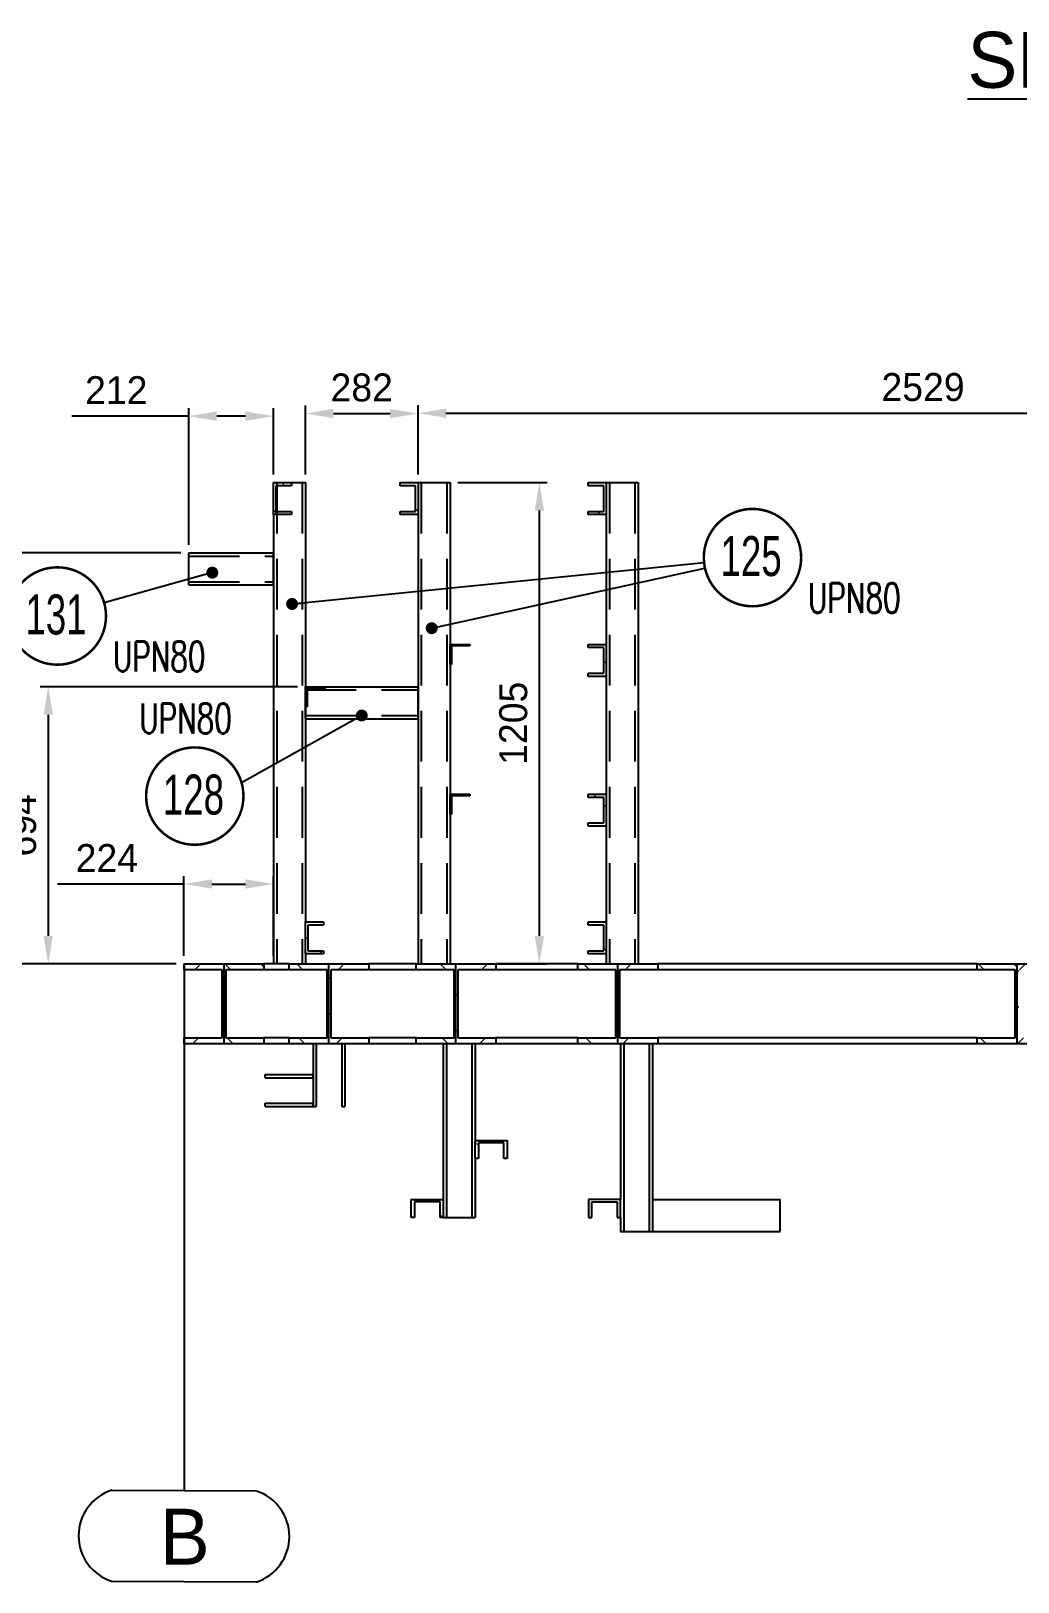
# Model space of a CAD drawing. Header units: millimetres. Extents: x 0 to 16187, y -20471 to 6290.
# Drawn here: x 10654.7 to 10778.3, y 4088.5 to 4282.6 of the extents above; entities that cross this region are included whole.
import ezdxf
from ezdxf.enums import TextEntityAlignment as Align

# ---------------------------------------------------------------- set-up
doc = ezdxf.new("R2010")
doc.units = ezdxf.units.MM
doc.header["$PDSIZE"] = -1
doc.linetypes.add('DASHED2', pattern=[9.525, 6.35, -3.175])
doc.styles.add('MtXpl_txt_shx', font='txt.shx', dxfattribs={"height": 0.2})
doc.styles.add('ROMAND-1', font='ic-romand.shx')
doc.styles.add('SLDTEXTSTYLE2', font='TXT', dxfattribs={"width": 0.686449})
doc.dimstyles.new('AM_ISO', dxfattribs={"dimtxt": 3.5, "dimasz": 3.5, "dimexe": 1, "dimexo": 1, "dimgap": 1.5, "dimtad": 1, "dimdsep": 46, "dimtxsty": 'Standard', "dimcen": 0, "dimclrd": 1, "dimclre": 1, "dimclrt": 1, "dimadec": 0, "dimazin": 2, "dimtp": 0.1, "dimtm": 0.1, "dimtfac": 0.71, "dimtdec": 3, "dimtmove": 0, "dimatfit": 3, "dimfxl": 1, "dimlwd": -1, "dimlwe": -1, "dimarcsym": 1})
doc.dimstyles.new('AM_ISO$7', dxfattribs={"dimtxt": 3.5, "dimasz": 3.5, "dimexe": 1, "dimexo": 1, "dimgap": 1.5, "dimtad": 1, "dimtoh": 1, "dimdsep": 46, "dimtxsty": 'Standard', "dimcen": 0, "dimclrd": 1, "dimclre": 1, "dimclrt": 1, "dimadec": 0, "dimazin": 2, "dimtp": 0.1, "dimtm": 0.1, "dimtfac": 0.71, "dimtdec": 3, "dimtmove": 0, "dimatfit": 3, "dimfxl": 1, "dimlwd": -1, "dimlwe": -1, "dimarcsym": 1})
pattern_1 = [(135, (12141.2712, 2833.7877), (-2.245064, -2.245064), [])]
pattern_2 = [(225, (12141.2712, 2833.7877), (2.245064, -2.245064), [])]

# ---------------------------------------------------------------- blocks, each defined once
blk = doc.blocks.new('A$7E9318A251333')
at = {"color": 1}
blk.add_line((13.2, 77.37), (13.2, 11.43), dxfattribs=at)
at = {"color": 1, "ltscale": 0.2}
blk.add_line((4.15, 11.48), (22.25, 11.39), dxfattribs=at)
at = {"color": 1, "linetype": 'Continuous', "lineweight": 25}
blk.add_line((4.14, 0.09), (22.29, 0.01), dxfattribs=at)
at = {"color": 1, "ltscale": 0.2}
for centre, radius, start, end in [((5.98, 5.79), 5.98, 107.869, 252.0246), ((20.4, 5.69), 5.99, 287.9651, 71.9697)]:
    blk.add_arc(centre, radius, start, end, dxfattribs=at)
at = {"color": 1, "linetype": 'Continuous', "lineweight": 25}
blk.add_text('B', height=7, rotation=359.9537, dxfattribs=at).set_placement((10.17, 2.17))
blk = doc.blocks.new('*D2722')
at = {"color": 1, "linetype": 'ByBlock'}
for p, q in [((10673.48, 4217.29), (10645.38, 4217.29)), ((10646.38, 4169.34), (10646.38, 4213.79)), ((10672.88, 4165.84), (10645.38, 4165.84))]:
    blk.add_line(p, q, dxfattribs=at)
at = {"color": 1}
for points in [[(10646.96, 4213.79), (10645.79, 4213.79), (10646.38, 4217.29)], [(10645.79, 4169.34), (10646.96, 4169.34), (10646.38, 4165.84)]]:
    blk.add_solid(points, dxfattribs=at)
at = {"layer": 'Defpoints', "color": 0}
for p in [(10646.38, 4217.29), (10674.48, 4217.29), (10673.88, 4165.84)]:
    blk.add_point(p, dxfattribs=at)
at = {"color": 1, "insert": (10643.13, 4191.56), "char_height": 3.5, "attachment_point": 5, "rotation": 90}
blk.add_mtext('1029', dxfattribs=at)
blk = doc.blocks.new('*D2723')
at = {"color": 1, "linetype": 'ByBlock'}
for p, q in [((10688.08, 4200.54), (10655.88, 4200.54)), ((10656.88, 4197.04), (10656.88, 4169.34)), ((10672.88, 4165.84), (10655.88, 4165.84))]:
    blk.add_line(p, q, dxfattribs=at)
at = {"color": 1}
for points in [[(10657.47, 4197.04), (10656.3, 4197.04), (10656.88, 4200.54)], [(10656.3, 4169.34), (10657.47, 4169.34), (10656.88, 4165.84)]]:
    blk.add_solid(points, dxfattribs=at)
at = {"layer": 'Defpoints', "color": 0}
for p in [(10689.08, 4200.54), (10656.88, 4165.84), (10673.88, 4165.84)]:
    blk.add_point(p, dxfattribs=at)
at = {"color": 1, "insert": (10653.63, 4183.19), "char_height": 3.5, "attachment_point": 5, "rotation": 90}
blk.add_mtext('694', dxfattribs=at)
blk = doc.blocks.new('*D2724')
at = {"color": 1, "linetype": 'ByBlock'}
for p, q in [((10673.88, 4166.84), (10673.88, 4176.84)), ((10685.08, 4166.84), (10685.08, 4176.84)), ((10673.88, 4175.84), (10658.05, 4175.84)), ((10677.38, 4175.84), (10681.58, 4175.84))]:
    blk.add_line(p, q, dxfattribs=at)
at = {"color": 1}
for points in [[(10677.38, 4176.43), (10677.38, 4175.26), (10673.88, 4175.84)], [(10681.58, 4175.26), (10681.58, 4176.43), (10685.08, 4175.84)]]:
    blk.add_solid(points, dxfattribs=at)
at = {"layer": 'Defpoints', "color": 0}
for p in [(10685.08, 4175.84), (10673.88, 4165.84), (10685.08, 4165.84)]:
    blk.add_point(p, dxfattribs=at)
at = {"color": 1, "insert": (10664.22, 4179.09), "char_height": 3.5, "attachment_point": 5}
blk.add_mtext('224', dxfattribs=at)
blk = doc.blocks.new('*D2725')
at = {"color": 1, "linetype": 'ByBlock'}
for p, q in [((10689.08, 4227.09), (10689.08, 4235.73)), ((10692.58, 4234.73), (10699.68, 4234.73)), ((10703.18, 4227.09), (10703.18, 4235.73))]:
    blk.add_line(p, q, dxfattribs=at)
at = {"color": 1}
for points in [[(10692.58, 4235.32), (10692.58, 4234.15), (10689.08, 4234.73)], [(10699.68, 4234.15), (10699.68, 4235.32), (10703.18, 4234.73)]]:
    blk.add_solid(points, dxfattribs=at)
at = {"layer": 'Defpoints', "color": 0}
for p in [(10703.18, 4234.73), (10689.08, 4226.09), (10703.18, 4226.09)]:
    blk.add_point(p, dxfattribs=at)
at = {"color": 1, "insert": (10696.13, 4237.98), "char_height": 3.5, "attachment_point": 5}
blk.add_mtext('282', dxfattribs=at)
blk = doc.blocks.new('*D2726')
at = {"color": 1, "linetype": 'ByBlock'}
for p, q in [((10703.18, 4227.09), (10703.18, 4235.78)), ((10706.68, 4234.78), (10826.13, 4234.78)), ((10829.63, 4227.09), (10829.63, 4235.78))]:
    blk.add_line(p, q, dxfattribs=at)
at = {"color": 1}
for points in [[(10706.68, 4235.36), (10706.68, 4234.19), (10703.18, 4234.78)], [(10826.13, 4234.19), (10826.13, 4235.36), (10829.63, 4234.78)]]:
    blk.add_solid(points, dxfattribs=at)
at = {"layer": 'Defpoints', "color": 0}
for p in [(10829.63, 4234.78), (10703.18, 4226.09), (10829.63, 4226.09)]:
    blk.add_point(p, dxfattribs=at)
at = {"color": 1, "insert": (10766.41, 4238.03), "char_height": 3.5, "attachment_point": 5}
blk.add_mtext('2529', dxfattribs=at)
blk = doc.blocks.new('*D2727')
at = {"color": 1, "linetype": 'ByBlock'}
for p, q in [((10674.48, 4218.29), (10674.48, 4235.41)), ((10685.08, 4227.09), (10685.08, 4235.41)), ((10674.48, 4234.41), (10659.82, 4234.41)), ((10681.58, 4234.41), (10677.98, 4234.41))]:
    blk.add_line(p, q, dxfattribs=at)
at = {"color": 1}
for points in [[(10677.98, 4234.99), (10677.98, 4233.82), (10674.48, 4234.41)], [(10681.58, 4233.82), (10681.58, 4234.99), (10685.08, 4234.41)]]:
    blk.add_solid(points, dxfattribs=at)
at = {"layer": 'Defpoints', "color": 0}
for p in [(10674.48, 4234.41), (10685.08, 4226.09), (10674.48, 4217.29)]:
    blk.add_point(p, dxfattribs=at)
at = {"color": 1, "insert": (10665.4, 4237.66), "char_height": 3.5, "attachment_point": 5}
blk.add_mtext('212', dxfattribs=at)
blk = doc.blocks.new('*D3678')
at = {"color": 1, "linetype": 'ByBlock'}
for p, q in [((10708.18, 4226.09), (10719.37, 4226.09)), ((10718.37, 4169.34), (10718.37, 4222.59)), ((10708.18, 4165.84), (10719.37, 4165.84))]:
    blk.add_line(p, q, dxfattribs=at)
at = {"color": 1}
for points in [[(10718.96, 4222.59), (10717.79, 4222.59), (10718.37, 4226.09)], [(10717.79, 4169.34), (10718.96, 4169.34), (10718.37, 4165.84)]]:
    blk.add_solid(points, dxfattribs=at)
at = {"layer": 'Defpoints', "color": 0}
for p in [(10707.18, 4226.09), (10718.37, 4226.09), (10707.18, 4165.84)]:
    blk.add_point(p, dxfattribs=at)
at = {"color": 1, "insert": (10715.12, 4195.96), "char_height": 3.5, "attachment_point": 5, "rotation": 90}
blk.add_mtext('1205', dxfattribs=at)

msp = doc.modelspace()

# ---------------------------------------------------------------- hatches: boundary and pattern name
at = {"linetype": 'Continuous', "lineweight": 18}
h = msp.add_hatch(dxfattribs=at)
h.set_pattern_fill('ANSI31', angle=90, style=0)
h.set_pattern_definition(pattern_1)
h.paths.add_polyline_path([(10685.08436, 4226.08878), (10685.08436, 4222.08878), (10687.33436, 4222.08878), (10687.33436, 4222.48878), (10685.38436, 4222.48878), (10685.38436, 4225.68878), (10687.33436, 4225.68878), (10687.33436, 4226.08878)], flags=0)
h = msp.add_hatch(dxfattribs=at)
h.set_pattern_fill('ANSI31', angle=90, style=0)
h.set_pattern_definition(pattern_1)
h.paths.add_polyline_path([(10703.18436, 4222.08878), (10703.18436, 4226.08878), (10700.93436, 4226.08878), (10700.93436, 4225.68878), (10702.88436, 4225.68878), (10702.88436, 4222.48878), (10700.93436, 4222.48878), (10700.93436, 4222.08878)], flags=0)
h = msp.add_hatch(dxfattribs=at)
h.set_pattern_fill('ANSI31', angle=90, style=0)
h.set_pattern_definition(pattern_1)
h.paths.add_polyline_path([(10726.73436, 4222.08878), (10726.73436, 4226.08878), (10724.48436, 4226.08878), (10724.48436, 4225.68878), (10726.43436, 4225.68878), (10726.43436, 4222.48878), (10724.48436, 4222.48878), (10724.48436, 4222.08878)], flags=0)
h = msp.add_hatch(dxfattribs=at)
h.set_pattern_fill('ANSI31', angle=90, style=0)
h.set_pattern_definition(pattern_1)
h.paths.add_polyline_path([(10709.68436, 4205.83878), (10707.18436, 4205.83878), (10707.18436, 4203.33878), (10707.38436, 4203.33878), (10707.38436, 4205.63878), (10709.68436, 4205.63878)], flags=0)
h = msp.add_hatch(dxfattribs=at)
h.set_pattern_fill('ANSI31', angle=90, style=0)
h.set_pattern_definition(pattern_1)
h.paths.add_polyline_path([(10726.73436, 4201.83878), (10726.73436, 4205.83878), (10724.48436, 4205.83878), (10724.48436, 4205.43878), (10726.43436, 4205.43878), (10726.43436, 4202.23878), (10724.48436, 4202.23878), (10724.48436, 4201.83878)], flags=0)
h = msp.add_hatch(dxfattribs=at)
h.set_pattern_fill('ANSI31', angle=90, style=0)
h.set_pattern_definition(pattern_1)
h.paths.add_polyline_path([(10691.58436, 4200.53878), (10689.08436, 4200.53878), (10689.08436, 4198.03878), (10689.28436, 4198.03878), (10689.28436, 4200.33878), (10691.58436, 4200.33878)], flags=0)
h = msp.add_hatch(dxfattribs=at)
h.set_pattern_fill('ANSI31', angle=90, style=0)
h.set_pattern_definition(pattern_1)
h.paths.add_polyline_path([(10709.68436, 4187.08878), (10707.18436, 4187.08878), (10707.18436, 4184.58878), (10707.38436, 4184.58878), (10707.38436, 4186.88878), (10709.68436, 4186.88878)], flags=0)
h = msp.add_hatch(dxfattribs=at)
h.set_pattern_fill('ANSI31', angle=90, style=0)
h.set_pattern_definition(pattern_1)
h.paths.add_polyline_path([(10726.73436, 4183.08878), (10726.73436, 4187.08878), (10724.48436, 4187.08878), (10724.48436, 4186.68878), (10726.43436, 4186.68878), (10726.43436, 4183.48878), (10724.48436, 4183.48878), (10724.48436, 4183.08878)], flags=0)
h = msp.add_hatch(dxfattribs=at)
h.set_pattern_fill('ANSI31', angle=90, style=0)
h.set_pattern_definition(pattern_1)
h.paths.add_polyline_path([(10689.08436, 4171.08878), (10689.08436, 4167.08878), (10691.33436, 4167.08878), (10691.33436, 4167.48878), (10689.38436, 4167.48878), (10689.38436, 4170.68878), (10691.33436, 4170.68878), (10691.33436, 4171.08878)], flags=0)
h = msp.add_hatch(dxfattribs=at)
h.set_pattern_fill('ANSI31', angle=90, style=0)
h.set_pattern_definition(pattern_1)
h.paths.add_polyline_path([(10726.73436, 4167.08878), (10726.73436, 4171.08878), (10724.48436, 4171.08878), (10724.48436, 4170.68878), (10726.43436, 4170.68878), (10726.43436, 4167.48878), (10724.48436, 4167.48878), (10724.48436, 4167.08878)], flags=0)
h = msp.add_hatch(dxfattribs=at)
h.set_pattern_fill('ANSI31', angle=180, style=0)
h.set_pattern_definition(pattern_2)
h.paths.add_polyline_path([(10673.88436, 4155.83878), (10678.88436, 4155.83878), (10678.88436, 4165.83878), (10673.88436, 4165.83878), (10673.88436, 4165.08878), (10678.65936, 4165.08878), (10678.65936, 4156.58878), (10673.88436, 4156.58878)], flags=0)
h = msp.add_hatch(dxfattribs=at)
h.set_pattern_fill('ANSI31', angle=90, style=0)
h.set_pattern_definition(pattern_1)
h.paths.add_polyline_path([(10679.10936, 4156.58878), (10679.10936, 4165.08878), (10683.88436, 4165.08878), (10683.88436, 4165.83878), (10678.88436, 4165.83878), (10678.88436, 4155.83878), (10683.88436, 4155.83878), (10683.88436, 4156.58878)], flags=0)
h = msp.add_hatch(dxfattribs=at)
h.set_pattern_fill('ANSI31', angle=90, style=0)
h.set_pattern_definition(pattern_1)
h.paths.add_polyline_path([(10692.03436, 4155.83878), (10692.03436, 4165.83878), (10687.03436, 4165.83878), (10687.03436, 4165.08878), (10691.80936, 4165.08878), (10691.80936, 4156.58878), (10687.03436, 4156.58878), (10687.03436, 4155.83878)], flags=0)
h = msp.add_hatch(dxfattribs=at)
h.set_pattern_fill('ANSI31', angle=180, style=0)
h.set_pattern_definition(pattern_2)
h.paths.add_polyline_path([(10692.03436, 4155.83878), (10697.03436, 4155.83878), (10697.03436, 4156.58878), (10692.25936, 4156.58878), (10692.25936, 4165.08878), (10697.03436, 4165.08878), (10697.03436, 4165.83878), (10692.03436, 4165.83878)], flags=0)
h = msp.add_hatch(dxfattribs=at)
h.set_pattern_fill('ANSI31', angle=90, style=0)
h.set_pattern_definition(pattern_1)
h.paths.add_polyline_path([(10707.93436, 4155.83878), (10707.93436, 4165.83878), (10702.93436, 4165.83878), (10702.93436, 4165.08878), (10707.70936, 4165.08878), (10707.70936, 4156.58878), (10702.93436, 4156.58878), (10702.93436, 4155.83878)], flags=0)
h = msp.add_hatch(dxfattribs=at)
h.set_pattern_fill('ANSI31', angle=180, style=0)
h.set_pattern_definition(pattern_2)
h.paths.add_polyline_path([(10707.93436, 4155.83878), (10712.93436, 4155.83878), (10712.93436, 4156.58878), (10708.15936, 4156.58878), (10708.15936, 4165.08878), (10712.93436, 4165.08878), (10712.93436, 4165.83878), (10707.93436, 4165.83878)], flags=0)
h = msp.add_hatch(dxfattribs=at)
h.set_pattern_fill('ANSI31', angle=90, style=0)
h.set_pattern_definition(pattern_1)
h.paths.add_polyline_path([(10728.18436, 4155.83878), (10728.18436, 4165.83878), (10723.18436, 4165.83878), (10723.18436, 4165.08878), (10727.95936, 4165.08878), (10727.95936, 4156.58878), (10723.18436, 4156.58878), (10723.18436, 4155.83878)], flags=0)
h = msp.add_hatch(dxfattribs=at)
h.set_pattern_fill('ANSI31', angle=180, style=0)
h.set_pattern_definition(pattern_2)
h.paths.add_polyline_path([(10728.18436, 4155.83878), (10733.18436, 4155.83878), (10733.18436, 4156.58878), (10728.40936, 4156.58878), (10728.40936, 4165.08878), (10733.18436, 4165.08878), (10733.18436, 4165.83878), (10728.18436, 4165.83878)], flags=0)
h = msp.add_hatch(dxfattribs=at)
h.set_pattern_fill('ANSI31', angle=90, style=0)
h.set_pattern_definition(pattern_1)
h.paths.add_polyline_path([(10778.18436, 4155.83878), (10778.18436, 4165.83878), (10773.18436, 4165.83878), (10773.18436, 4165.08878), (10777.95936, 4165.08878), (10777.95936, 4156.58878), (10773.18436, 4156.58878), (10773.18436, 4155.83878)], flags=0)
h = msp.add_hatch(dxfattribs=at)
h.set_pattern_fill('ANSI31', angle=180, style=0)
h.set_pattern_definition(pattern_2)
h.paths.add_polyline_path([(10778.18436, 4155.83878), (10783.18436, 4155.83878), (10783.18436, 4156.58878), (10778.40936, 4156.58878), (10778.40936, 4165.08878), (10783.18436, 4165.08878), (10783.18436, 4165.83878), (10778.18436, 4165.83878)], flags=0)
h = msp.add_hatch(dxfattribs=at)
h.set_pattern_fill('ANSI31', angle=90, style=0)
h.set_pattern_definition(pattern_1)
h.paths.add_polyline_path([(10714.33436, 4143.73878), (10710.33436, 4143.73878), (10710.33436, 4141.48878), (10710.73436, 4141.48878), (10710.73436, 4143.43878), (10713.93436, 4143.43878), (10713.93436, 4141.48878), (10714.33436, 4141.48878)], flags=0)
h = msp.add_hatch(dxfattribs=at)
h.set_pattern_fill('ANSI31', angle=90, style=0)
h.set_pattern_definition(pattern_1)
h.paths.add_polyline_path([(10706.33436, 4136.33878), (10702.33436, 4136.33878), (10702.33436, 4134.08878), (10702.73436, 4134.08878), (10702.73436, 4136.03878), (10705.93436, 4136.03878), (10705.93436, 4134.08878), (10706.33436, 4134.08878)], flags=0)

# ---------------------------------------------------------------- linework, layer by layer
at = {"color": 7, "linetype": 'Continuous', "lineweight": 25}
for p, q in [((10685.08436, 4226.08878), (10687.33436, 4226.08878)), ((10685.08436, 4222.08878), (10685.08436, 4226.08878)), ((10685.38436, 4225.68878), (10685.38436, 4222.48878)), ((10687.33436, 4225.68878), (10685.38436, 4225.68878)), ((10687.33436, 4226.08878), (10687.33436, 4225.68878)), ((10687.33436, 4226.08878), (10689.08436, 4226.08878)), ((10689.08436, 4226.08878), (10689.08436, 4200.53878)), ((10700.93436, 4225.68878), (10700.93436, 4226.08878)), ((10700.93436, 4226.08878), (10703.18436, 4226.08878)), ((10702.88436, 4225.68878), (10700.93436, 4225.68878)), ((10702.88436, 4222.48878), (10702.88436, 4225.68878)), ((10703.18436, 4226.08878), (10703.18436, 4222.08878)), ((10703.18436, 4226.08878), (10707.18436, 4226.08878)), ((10707.18436, 4226.08878), (10707.18436, 4205.83878)), ((10724.48436, 4226.08878), (10726.73436, 4226.08878)), ((10724.48436, 4225.68878), (10724.48436, 4226.08878)), ((10726.43436, 4225.68878), (10724.48436, 4225.68878)), ((10726.43436, 4222.48878), (10726.43436, 4225.68878)), ((10726.73436, 4226.08878), (10726.73436, 4222.08878)), ((10726.73436, 4226.08878), (10730.73436, 4226.08878)), ((10730.73436, 4226.08878), (10730.73436, 4165.83878)), ((10687.33436, 4222.08878), (10685.08436, 4222.08878)), ((10685.08436, 4222.08878), (10685.08436, 4165.83878)), ((10685.38436, 4222.48878), (10687.33436, 4222.48878)), ((10687.33436, 4222.48878), (10687.33436, 4222.08878)), ((10700.93436, 4222.48878), (10702.88436, 4222.48878)), ((10700.93436, 4222.08878), (10700.93436, 4222.48878)), ((10703.18436, 4222.08878), (10700.93436, 4222.08878)), ((10703.18436, 4222.08878), (10703.18436, 4165.83878)), ((10724.48436, 4222.48878), (10726.43436, 4222.48878)), ((10724.48436, 4222.08878), (10724.48436, 4222.48878)), ((10726.73436, 4222.08878), (10724.48436, 4222.08878)), ((10726.73436, 4222.08878), (10726.73436, 4205.83878)), ((10674.48436, 4217.28878), (10685.08436, 4217.28878)), ((10674.48436, 4213.28878), (10674.48436, 4217.28878)), ((10685.08436, 4213.28878), (10685.08436, 4217.28878)), ((10674.48436, 4213.28878), (10685.08436, 4213.28878)), ((10707.18436, 4203.33878), (10707.18436, 4205.83878)), ((10707.18436, 4205.83878), (10709.68436, 4205.83878)), ((10707.38436, 4205.63878), (10707.38436, 4203.33878)), ((10709.68436, 4205.63878), (10707.38436, 4205.63878)), ((10709.68436, 4205.83878), (10709.68436, 4205.63878)), ((10724.48436, 4205.43878), (10724.48436, 4205.83878)), ((10724.48436, 4205.83878), (10726.73436, 4205.83878)), ((10726.43436, 4205.43878), (10724.48436, 4205.43878)), ((10726.43436, 4202.23878), (10726.43436, 4205.43878)), ((10726.73436, 4205.83878), (10726.73436, 4201.83878)), ((10707.38436, 4203.33878), (10707.18436, 4203.33878)), ((10707.18436, 4203.33878), (10707.18436, 4187.08878)), ((10724.48436, 4201.83878), (10724.48436, 4202.23878)), ((10724.48436, 4202.23878), (10726.43436, 4202.23878)), ((10726.73436, 4201.83878), (10724.48436, 4201.83878)), ((10726.73436, 4201.83878), (10726.73436, 4187.08878)), ((10689.08436, 4200.53878), (10691.58436, 4200.53878)), ((10689.08436, 4198.03878), (10689.08436, 4200.53878)), ((10689.28436, 4200.33878), (10689.28436, 4198.03878)), ((10691.58436, 4200.33878), (10689.28436, 4200.33878)), ((10691.58436, 4200.53878), (10691.58436, 4200.33878)), ((10691.58436, 4200.53878), (10703.18436, 4200.53878)), ((10703.18436, 4196.53878), (10703.18436, 4200.53878)), ((10689.28436, 4198.03878), (10689.08436, 4198.03878)), ((10689.08436, 4196.53878), (10689.08436, 4198.03878)), ((10689.08436, 4198.03878), (10689.08436, 4171.08878)), ((10689.08436, 4196.53878), (10703.18436, 4196.53878)), ((10707.18436, 4187.08878), (10709.68436, 4187.08878)), ((10707.18436, 4184.58878), (10707.18436, 4187.08878)), ((10709.68436, 4186.88878), (10707.38436, 4186.88878)), ((10707.38436, 4186.88878), (10707.38436, 4184.58878)), ((10709.68436, 4187.08878), (10709.68436, 4186.88878)), ((10724.48436, 4186.68878), (10724.48436, 4187.08878)), ((10724.48436, 4187.08878), (10726.73436, 4187.08878)), ((10726.43436, 4186.68878), (10724.48436, 4186.68878)), ((10726.43436, 4183.48878), (10726.43436, 4186.68878)), ((10726.73436, 4187.08878), (10726.73436, 4183.08878)), ((10707.38436, 4184.58878), (10707.18436, 4184.58878)), ((10707.18436, 4184.58878), (10707.18436, 4165.83878)), ((10724.48436, 4183.08878), (10724.48436, 4183.48878)), ((10724.48436, 4183.48878), (10726.43436, 4183.48878)), ((10726.73436, 4183.08878), (10724.48436, 4183.08878)), ((10726.73436, 4183.08878), (10726.73436, 4171.08878)), ((10689.08436, 4171.08878), (10691.33436, 4171.08878)), ((10689.08436, 4167.08878), (10689.08436, 4171.08878)), ((10691.33436, 4170.68878), (10689.38436, 4170.68878)), ((10689.38436, 4170.68878), (10689.38436, 4167.48878)), ((10691.33436, 4171.08878), (10691.33436, 4170.68878)), ((10724.48436, 4170.68878), (10724.48436, 4171.08878)), ((10724.48436, 4171.08878), (10726.73436, 4171.08878)), ((10726.43436, 4170.68878), (10724.48436, 4170.68878)), ((10726.43436, 4167.48878), (10726.43436, 4170.68878)), ((10726.73436, 4171.08878), (10726.73436, 4167.08878)), ((10691.33436, 4167.08878), (10689.08436, 4167.08878)), ((10689.08436, 4167.08878), (10689.08436, 4165.83878)), ((10689.38436, 4167.48878), (10691.33436, 4167.48878)), ((10691.33436, 4167.48878), (10691.33436, 4167.08878)), ((10724.48436, 4167.48878), (10726.43436, 4167.48878)), ((10724.48436, 4167.08878), (10724.48436, 4167.48878)), ((10726.73436, 4167.08878), (10724.48436, 4167.08878)), ((10726.73436, 4167.08878), (10726.73436, 4165.83878)), ((10673.88436, 4165.08878), (10673.88436, 4165.83878)), ((10673.88436, 4165.83878), (10678.88436, 4165.83878)), ((10678.65936, 4165.08878), (10673.88436, 4165.08878)), ((10678.65936, 4156.58878), (10678.65936, 4165.08878)), ((10678.88436, 4165.83878), (10678.88436, 4155.83878)), ((10678.88436, 4165.83878), (10683.88436, 4165.83878)), ((10683.88436, 4165.08878), (10679.10936, 4165.08878)), ((10679.10936, 4165.08878), (10679.10936, 4156.58878)), ((10683.88436, 4165.83878), (10683.88436, 4165.08878)), ((10687.03436, 4165.83878), (10683.88436, 4165.83878)), ((10687.03436, 4165.08878), (10683.88436, 4165.08878)), ((10687.03436, 4165.08878), (10687.03436, 4165.83878)), ((10687.03436, 4165.83878), (10692.03436, 4165.83878)), ((10691.80936, 4165.08878), (10687.03436, 4165.08878)), ((10691.80936, 4156.58878), (10691.80936, 4165.08878)), ((10692.03436, 4165.83878), (10697.03436, 4165.83878)), ((10692.03436, 4155.83878), (10692.03436, 4165.83878)), ((10697.03436, 4165.08878), (10692.25936, 4165.08878)), ((10692.25936, 4165.08878), (10692.25936, 4156.58878)), ((10697.03436, 4165.83878), (10697.03436, 4165.08878)), ((10702.93436, 4165.83878), (10697.03436, 4165.83878)), ((10702.93436, 4165.08878), (10697.03436, 4165.08878)), ((10702.93436, 4165.08878), (10702.93436, 4165.83878)), ((10702.93436, 4165.83878), (10707.93436, 4165.83878)), ((10707.70936, 4165.08878), (10702.93436, 4165.08878)), ((10707.70936, 4156.58878), (10707.70936, 4165.08878)), ((10707.93436, 4155.83878), (10707.93436, 4165.83878)), ((10707.93436, 4165.83878), (10712.93436, 4165.83878)), ((10712.93436, 4165.08878), (10708.15936, 4165.08878)), ((10708.15936, 4165.08878), (10708.15936, 4156.58878)), ((10712.93436, 4165.83878), (10712.93436, 4165.08878)), ((10723.18436, 4165.83878), (10712.93436, 4165.83878)), ((10723.18436, 4165.08878), (10712.93436, 4165.08878)), ((10723.18436, 4165.08878), (10723.18436, 4165.83878)), ((10723.18436, 4165.83878), (10728.18436, 4165.83878)), ((10727.95936, 4165.08878), (10723.18436, 4165.08878)), ((10727.95936, 4156.58878), (10727.95936, 4165.08878)), ((10728.18436, 4165.83878), (10733.18436, 4165.83878)), ((10728.18436, 4155.83878), (10728.18436, 4165.83878)), ((10733.18436, 4165.08878), (10728.40936, 4165.08878)), ((10728.40936, 4165.08878), (10728.40936, 4156.58878)), ((10733.18436, 4165.83878), (10733.18436, 4165.08878)), ((10773.18436, 4165.83878), (10733.18436, 4165.83878)), ((10773.18436, 4165.08878), (10733.18436, 4165.08878)), ((10773.18436, 4165.08878), (10773.18436, 4165.83878)), ((10773.18436, 4165.83878), (10778.18436, 4165.83878)), ((10777.95936, 4165.08878), (10773.18436, 4165.08878)), ((10777.95936, 4156.58878), (10777.95936, 4165.08878)), ((10778.18436, 4155.83878), (10778.18436, 4165.83878)), ((10778.18436, 4165.83878), (10783.18436, 4165.83878)), ((10673.88436, 4156.58878), (10678.65936, 4156.58878)), ((10673.88436, 4155.83878), (10673.88436, 4156.58878)), ((10678.88436, 4155.83878), (10673.88436, 4155.83878)), ((10683.88436, 4155.83878), (10678.88436, 4155.83878)), ((10679.10936, 4156.58878), (10683.88436, 4156.58878)), ((10683.88436, 4156.58878), (10683.88436, 4155.83878)), ((10687.03436, 4156.58878), (10683.88436, 4156.58878)), ((10687.03436, 4155.83878), (10683.88436, 4155.83878)), ((10687.03436, 4156.58878), (10691.80936, 4156.58878)), ((10687.03436, 4155.83878), (10687.03436, 4156.58878)), ((10692.03436, 4155.83878), (10687.03436, 4155.83878)), ((10690.03436, 4155.83878), (10690.03436, 4147.98878)), ((10690.43436, 4155.83878), (10690.43436, 4147.98878)), ((10697.03436, 4155.83878), (10692.03436, 4155.83878)), ((10692.25936, 4156.58878), (10697.03436, 4156.58878)), ((10693.63436, 4155.83878), (10693.63436, 4147.98878)), ((10694.03436, 4155.83878), (10694.03436, 4147.98878)), ((10697.03436, 4156.58878), (10697.03436, 4155.83878)), ((10702.93436, 4156.58878), (10697.03436, 4156.58878)), ((10702.93436, 4155.83878), (10697.03436, 4155.83878)), ((10702.93436, 4156.58878), (10707.70936, 4156.58878)), ((10702.93436, 4155.83878), (10702.93436, 4156.58878)), ((10707.93436, 4155.83878), (10702.93436, 4155.83878)), ((10706.33436, 4155.83878), (10706.33436, 4136.33878)), ((10706.73436, 4155.83878), (10706.73436, 4134.08878)), ((10712.93436, 4155.83878), (10707.93436, 4155.83878)), ((10708.15936, 4156.58878), (10712.93436, 4156.58878)), ((10709.93436, 4155.83878), (10709.93436, 4134.08878)), ((10710.33436, 4155.83878), (10710.33436, 4143.73878)), ((10712.93436, 4156.58878), (10712.93436, 4155.83878)), ((10723.18436, 4156.58878), (10712.93436, 4156.58878)), ((10723.18436, 4155.83878), (10712.93436, 4155.83878)), ((10723.18436, 4155.83878), (10723.18436, 4156.58878)), ((10723.18436, 4156.58878), (10727.95936, 4156.58878)), ((10728.18436, 4155.83878), (10723.18436, 4155.83878)), ((10733.18436, 4155.83878), (10728.18436, 4155.83878)), ((10728.40936, 4156.58878), (10733.18436, 4156.58878)), ((10728.53436, 4155.83878), (10728.53436, 4136.33878)), ((10728.93436, 4155.83878), (10728.93436, 4132.33878)), ((10732.13436, 4155.83878), (10732.13436, 4132.33878)), ((10732.53436, 4155.83878), (10732.53436, 4132.33878)), ((10733.18436, 4156.58878), (10733.18436, 4155.83878)), ((10773.18436, 4156.58878), (10733.18436, 4156.58878)), ((10773.18436, 4155.83878), (10733.18436, 4155.83878)), ((10773.18436, 4156.58878), (10777.95936, 4156.58878)), ((10773.18436, 4155.83878), (10773.18436, 4156.58878)), ((10778.18436, 4155.83878), (10773.18436, 4155.83878)), ((10783.18436, 4155.83878), (10778.18436, 4155.83878)), ((10684.03436, 4151.98878), (10690.03436, 4151.98878)), ((10684.03436, 4151.58878), (10684.03436, 4151.98878)), ((10684.03436, 4151.58878), (10690.03436, 4151.58878)), ((10690.03436, 4151.58878), (10690.03436, 4151.98878)), ((10684.03436, 4147.98878), (10684.03436, 4148.38878)), ((10684.03436, 4148.38878), (10690.03436, 4148.38878)), ((10684.03436, 4147.98878), (10690.03436, 4147.98878)), ((10690.03436, 4147.98878), (10690.03436, 4148.38878)), ((10690.03436, 4147.98878), (10690.43436, 4147.98878)), ((10693.63436, 4147.98878), (10694.03436, 4147.98878)), ((10710.33436, 4143.73878), (10714.33436, 4143.73878)), ((10710.33436, 4141.48878), (10710.33436, 4143.73878)), ((10713.93436, 4143.43878), (10710.73436, 4143.43878)), ((10710.73436, 4143.43878), (10710.73436, 4141.48878)), ((10713.93436, 4141.48878), (10713.93436, 4143.43878)), ((10714.33436, 4143.73878), (10714.33436, 4141.48878)), ((10710.73436, 4141.48878), (10710.33436, 4141.48878)), ((10710.33436, 4141.48878), (10710.33436, 4134.08878)), ((10714.33436, 4141.48878), (10713.93436, 4141.48878)), ((10702.33436, 4134.08878), (10702.33436, 4136.33878)), ((10702.33436, 4136.33878), (10706.33436, 4136.33878)), ((10705.93436, 4136.03878), (10702.73436, 4136.03878)), ((10702.73436, 4136.03878), (10702.73436, 4134.08878)), ((10705.93436, 4134.08878), (10705.93436, 4136.03878)), ((10706.33436, 4136.33878), (10706.33436, 4134.08878)), ((10724.53436, 4136.33878), (10724.53436, 4134.08878)), ((10728.53436, 4136.33878), (10724.53436, 4136.33878)), ((10724.93436, 4134.08878), (10724.93436, 4136.03878)), ((10724.93436, 4136.03878), (10728.13436, 4136.03878)), ((10728.13436, 4136.03878), (10728.13436, 4134.08878)), ((10728.53436, 4134.08878), (10728.53436, 4136.33878)), ((10732.53436, 4136.33878), (10748.53436, 4136.33878)), ((10748.53436, 4132.33878), (10748.53436, 4136.33878)), ((10702.73436, 4134.08878), (10702.33436, 4134.08878)), ((10706.33436, 4134.08878), (10705.93436, 4134.08878)), ((10706.33436, 4134.08878), (10706.73436, 4134.08878)), ((10706.73436, 4134.08878), (10709.93436, 4134.08878)), ((10709.93436, 4134.08878), (10710.33436, 4134.08878)), ((10724.53436, 4134.08878), (10724.93436, 4134.08878)), ((10728.13436, 4134.08878), (10728.53436, 4134.08878)), ((10728.53436, 4134.08878), (10728.53436, 4132.33878)), ((10728.53436, 4132.33878), (10728.93436, 4132.33878)), ((10728.93436, 4132.33878), (10732.13436, 4132.33878)), ((10732.13436, 4132.33878), (10732.53436, 4132.33878)), ((10732.53436, 4132.33878), (10748.53436, 4132.33878))]:
    msp.add_line(p, q, dxfattribs=at)
at = {"color": 2, "linetype": 'DASHED2', "lineweight": 25}
for p, q in [((10685.48436, 4226.08878), (10685.48436, 4165.83878)), ((10688.68436, 4226.08878), (10688.68436, 4165.83878)), ((10703.58436, 4226.08878), (10703.58436, 4165.83878)), ((10706.78436, 4226.08878), (10706.78436, 4165.83878)), ((10727.13436, 4226.08878), (10727.13436, 4165.83878)), ((10730.33436, 4226.08878), (10730.33436, 4165.83878)), ((10674.48436, 4216.88878), (10685.08436, 4216.88878)), ((10674.48436, 4213.68878), (10685.08436, 4213.68878)), ((10689.08436, 4200.13878), (10703.18436, 4200.13878)), ((10689.08436, 4196.93878), (10703.18436, 4196.93878))]:
    msp.add_line(p, q, dxfattribs=at)
msp.add_line((10672.38436, 4165.83878), (10620.39885, 4165.83878))
at = {"color": 2, "const_width": 0.3125}
msp.add_lwpolyline([(10738.96016, 4216.70408, -1), (10751.14766, 4216.70408, -1)], format="xyb", close=True, dxfattribs=at)
at = {"color": 2}
msp.add_lwpolyline([(10651.92757, 4209.39192, 0.3125, 0.3125, -1), (10664.11507, 4209.39192, 0.3125, 0.3125, -1)], format="xyseb", close=True, dxfattribs=at)
at = {"color": 4}
msp.add_lwpolyline([(10669.13667, 4186.84876, 0.3125, 0.3125, -1), (10681.32417, 4186.84876, 0.3125, 0.3125, -1)], format="xyseb", close=True, dxfattribs=at)

# ---------------------------------------------------------------- block references
msp.add_blockref('A$7E9318A251333', (10660.68285, 4088.46898))

# ---------------------------------------------------------------- texts
at = {"color": 7, "style": 'ROMAND-1'}
msp.add_text('%%USECTION TN-TN', height=7, dxfattribs=at).set_placement((10771.96996, 4275.51691))
at = {"color": 2, "lineweight": 25, "style": 'SLDTEXTSTYLE2', "width": 0.686449}
msp.add_text('125', height=5, dxfattribs=at).set_placement((10744.88744, 4216.89705), align=Align.MIDDLE_CENTER)
at = {"color": 2, "lineweight": 25, "style": 'MtXpl_txt_shx', "width": 0.6875}
msp.add_text('UPN80', height=3.75, dxfattribs=at).set_placement((10752.00588, 4209.77024))
at = {"color": 2, "style": 'SLDTEXTSTYLE2', "width": 0.686449}
msp.add_text('131', height=5, dxfattribs=at).set_placement((10657.85485, 4209.58489), align=Align.MIDDLE_CENTER)
at = {"color": 2, "style": 'MtXpl_txt_shx', "width": 0.6875}
for p in [(10664.97329, 4202.45807), (10668.27258, 4194.69503)]:
    msp.add_text('UPN80', height=3.75, dxfattribs=at).set_placement(p)
at = {"color": 4, "style": 'SLDTEXTSTYLE2', "width": 0.686449}
msp.add_text('128', height=5, dxfattribs=at).set_placement((10675.06395, 4187.04173), align=Align.MIDDLE_CENTER)

# ---------------------------------------------------------------- dimensions: what is measured, and where the dimension line sits
for base, p1, p2, picture, middle in [((10829.63436, 4234.77607), (10703.18436, 4226.08878), (10829.63436, 4226.08878), '*D2726', (10766.40936, 4238.02607)), ((10674.48436, 4234.40522), (10685.08436, 4226.08878), (10674.48436, 4217.28878), '*D2727', (10665.40102, 4237.65522))]:
    dim = msp.add_linear_dim(base=base, p1=p1, p2=p2, dimstyle='AM_ISO', override={"dimtxt": 3.5, "dimlfac": 20})
    dim.commit()
    dim.dimension.update_dxf_attribs({"geometry": picture, "text_midpoint": middle})
for base, p1, p2, picture, middle in [((10703.18436, 4234.73312), (10689.08436, 4226.08878), (10703.18436, 4226.08878), '*D2725', (10696.13436, 4234.73312)), ((10685.08436, 4175.84297), (10673.88436, 4165.83878), (10685.08436, 4165.83878), '*D2724', (10664.21769, 4175.84297))]:
    dim = msp.add_linear_dim(base=base, p1=p1, p2=p2, dimstyle='AM_ISO', override={"dimtxt": 3.5, "dimlfac": 20})
    dim.commit()
    dim.dimension.update_dxf_attribs({"geometry": picture, "text_midpoint": middle, "dimtype": 160})
dim = msp.add_linear_dim(base=(10718.37476, 4226.08878), p1=(10707.18436, 4165.83878), p2=(10707.18436, 4226.08878), angle=90, dimstyle='AM_ISO', override={"dimtxt": 3.5, "dimlfac": 20})
dim.commit()
dim.dimension.update_dxf_attribs({"geometry": '*D3678', "text_midpoint": (10715.12476, 4195.96378)})
for base, p1, p2, picture, middle in [((10646.37721, 4217.28878), (10673.88436, 4165.83878), (10674.48436, 4217.28878), '*D2722', (10646.37721, 4191.56378)), ((10656.88337, 4165.83878), (10689.08436, 4200.53878), (10673.88436, 4165.83878), '*D2723', (10656.88337, 4183.18878))]:
    dim = msp.add_linear_dim(base=base, p1=p1, p2=p2, angle=90, dimstyle='AM_ISO', override={"dimtxt": 3.5, "dimlfac": 20})
    dim.commit()
    dim.dimension.update_dxf_attribs({"geometry": picture, "text_midpoint": middle, "dimtype": 160})

# ---------------------------------------------------------------- leaders
at = {"color": 2}
for points in [[(10677.43006, 4214.82145), (10663.88977, 4211.0336)], [(10687.41741, 4210.89785), (10738.99085, 4216.0933)], [(10704.89527, 4207.86597), (10739.10259, 4215.39432)]]:
    msp.add_leader(points, dimstyle='AM_ISO$7', override={"dimasz": 1.5, "dimldrblk": 'Dot'}, dxfattribs=at)
at = {"color": 4}
msp.add_leader([(10696.13436, 4196.93878), (10681.09887, 4188.49044)], dimstyle='AM_ISO$7', override={"dimasz": 1.5, "dimldrblk": 'Dot'}, dxfattribs=at)

doc.saveas('drawing.dxf')
